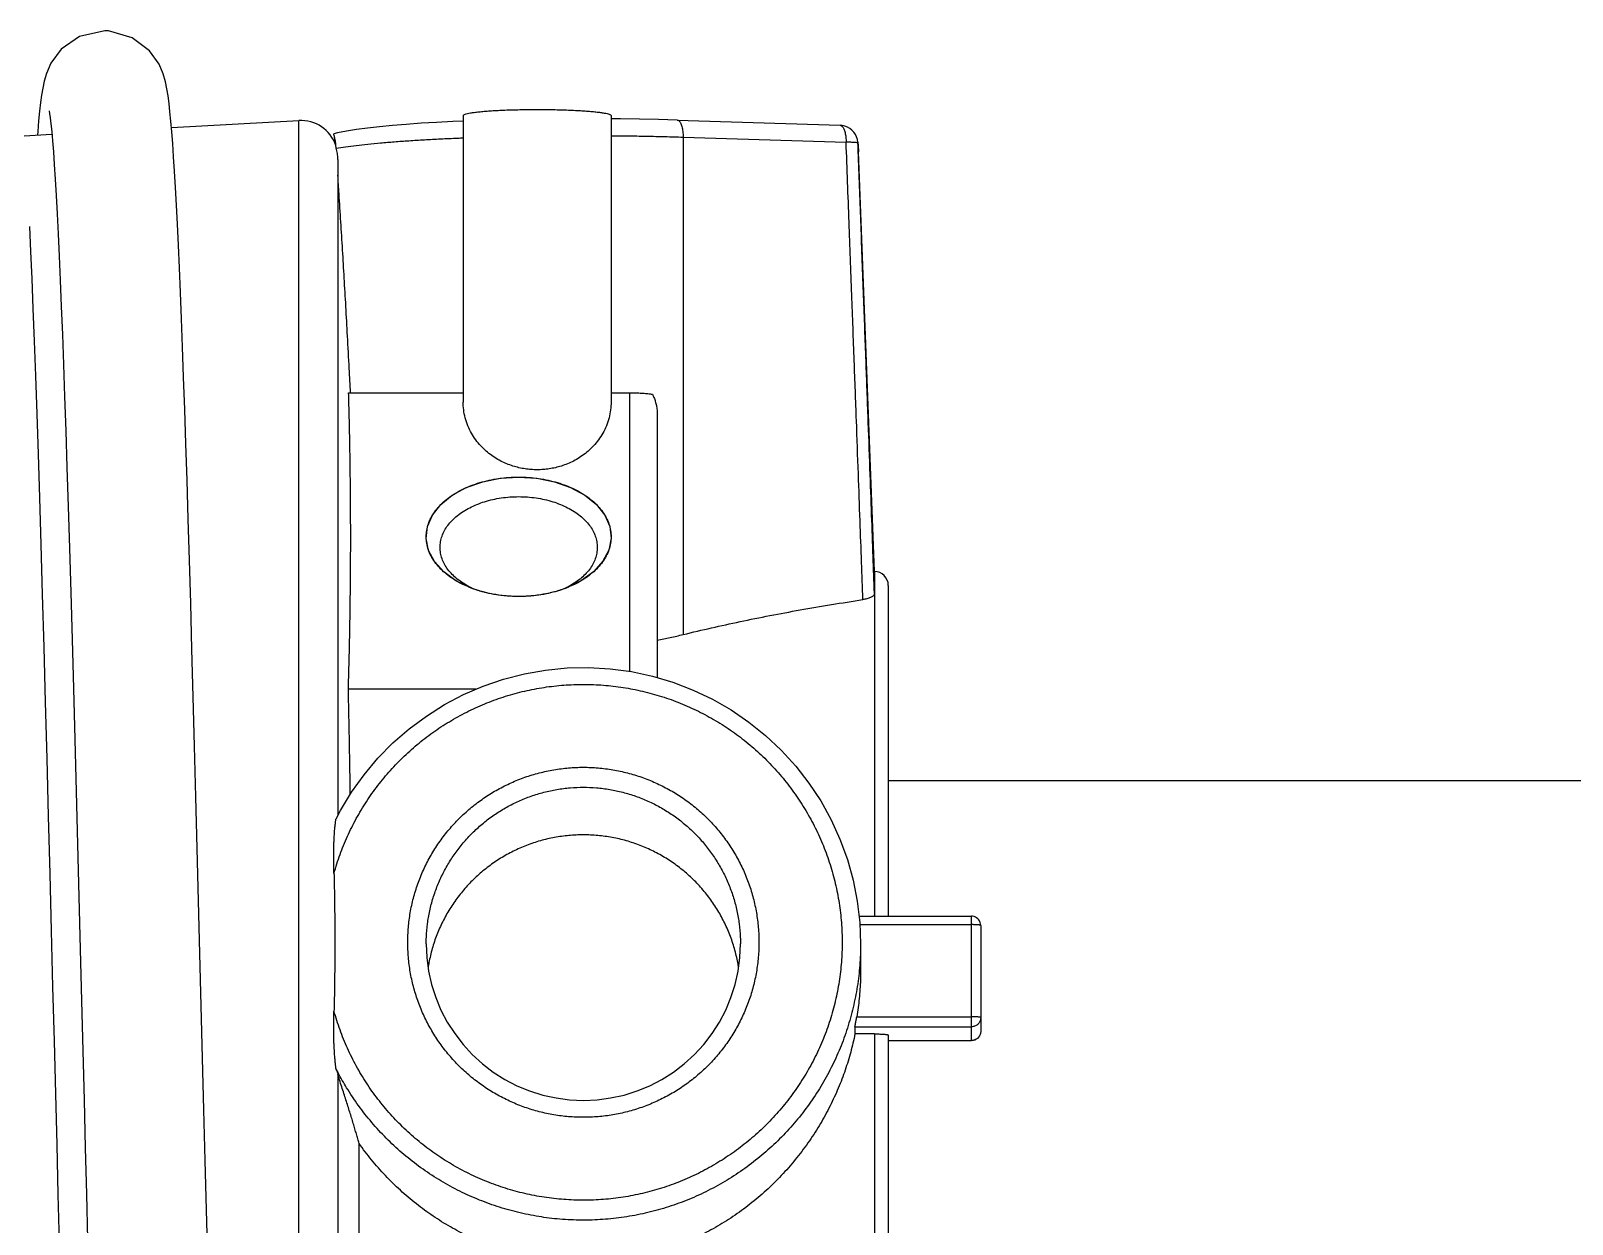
# Model space of a CAD drawing. Header units: millimetres. Extents: x 21899 to 38731, y -5425 to 3612.
# Drawn here: x 32112.3 to 32195.7, y 3170.7 to 3235.3 of the extents above; entities that cross this region are included whole.
import ezdxf

# ---------------------------------------------------------------- set-up
doc = ezdxf.new("R2010")
doc.units = ezdxf.units.MM

msp = doc.modelspace()

# ---------------------------------------------------------------- linework, layer by layer
at = {"color": 7, "linetype": 'Continuous'}
for p, q in [((32119.9498400412, 3230.012779471857), (32126.84225797099, 3230.395855155755)), ((32135.73548215479, 3230.664662425155), (32135.73548215479, 3215.160348197955)), ((32143.73548215479, 3230.664662425155), (32143.73548215479, 3215.160348193556)), ((32147.30807628269, 3230.423542422355), (32156.12407577089, 3230.140998345654)), ((32111.9866530678, 3229.570191206556), (32113.4837232764, 3229.653397303453)), ((32157.1073070468, 3228.992064647253), (32157.0877409533, 3229.234171428558)), ((32128.9532452569, 3228.292922759156), (32128.9532452569, 3192.804660030255)), ((32157.98548215479, 3206.000011230855), (32157.12291969539, 3228.699023322057)), ((32129.535858225, 3215.670123366956), (32135.73548215479, 3215.670123366956)), ((32143.73548215479, 3215.670123366956), (32144.73548215479, 3215.670123366956)), ((32146.23548215479, 3214.455935174454), (32146.23548215479, 3200.263387843956)), ((32157.98548215479, 3206.000011230855), (32157.98548215479, 3204.811213001056)), ((32158.73548215479, 3205.250005018956), (32158.73548215479, 3187.358171802356)), ((32136.41619683099, 3199.630739103755), (32129.5224986063, 3199.630739103755)), ((32158.73548215479, 3194.690419739756), (32505.01113921173, 3194.690419739756)), ((32157.1507543427, 3187.358171802356), (32163.23548215479, 3187.358171802356)), ((32163.73548215479, 3186.858171802356), (32163.73548215479, 3181.128033692454)), ((32157.23548215479, 3185.861626044054), (32157.23548215479, 3184.408330146656)), ((32156.9324206115, 3181.377170131957), (32156.9324206115, 3180.987833140956)), ((32157.98548215479, 3180.987833140956), (32156.9324206115, 3180.987833140956)), ((32158.73548215479, 3180.925040578855), (32158.73548215479, 3158.750017442857)), ((32158.73548215479, 3180.628033692454), (32163.23548215479, 3180.628033692454)), ((32128.9532452569, 3178.864000128255), (32128.9532452569, 3136.864477901858)), ((32130.1023852542, 3160.488888450356), (32130.1023852542, 3175.064358751253))]:
    msp.add_line(p, q, dxfattribs=at)
at = {"color": 9, "linetype": 'Continuous'}
for p, q in [((32126.84225797099, 3133.604167306054), (32126.84225797099, 3230.395855155755)), ((32156.12406960569, 3230.140998543058), (32156.12410461339, 3230.140997418057)), ((32147.6360838286, 3229.501531782953), (32147.6360838286, 3202.592662522358)), ((32147.6360838286, 3229.501531782953), (32156.45208341519, 3229.218987703054)), ((32157.0877410243, 3229.234171399054), (32157.0913219863, 3229.179203425854)), ((32144.73548215479, 3215.670123366956), (32144.73548215479, 3200.600612327959)), ((32157.98548215479, 3204.810997007458), (32157.98548215479, 3187.358171802356)), ((32163.23548215479, 3180.628033692454), (32163.23548215479, 3187.358171801756)), ((32157.19505993649, 3186.899694542255), (32163.23548215479, 3186.899694542255)), ((32157.0256816126, 3181.916965751057), (32163.23548215479, 3181.916965751057)), ((32156.9324206115, 3181.377170131957), (32163.23548215479, 3181.377170131957)), ((32157.98548215479, 3180.987833140956), (32157.98548215479, 3160.738496682658)), ((32158.73548215479, 3180.629760813354), (32163.23548215479, 3180.629760813354))]:
    msp.add_line(p, q, dxfattribs=at)
at = {"color": 2, "linetype": 'Continuous'}
for p, q in [((32136.1491945741, 3205.114723179155), (32136.1373308281, 3205.119369348555)), ((32136.1643950323, 3205.108812633858), (32136.14919457459, 3205.114723178958)), ((32136.6508578311, 3204.943189520258), (32136.6172012611, 3204.953259369453)), ((32140.85376304919, 3204.953259369657), (32140.82010647919, 3204.943189520454)), ((32141.3217697355, 3205.114723179155), (32141.3065692778, 3205.108812633956)), ((32141.3336334811, 3205.119369348358), (32141.321769735, 3205.114723178958)), ((32137.1565384121, 3204.814360956254), (32137.1272819704, 3204.820715424154)), ((32137.6696250094, 3204.723330618555), (32137.6455318315, 3204.726766459957)), ((32138.21579716609, 3204.666587591055), (32138.1766009405, 3204.669334403756)), ((32139.2943633679, 3204.669334403654), (32139.2551671423, 3204.666587590953)), ((32139.8254324779, 3204.726766459957), (32139.8013393, 3204.723330618555)), ((32140.3436823393, 3204.820715424154), (32140.3144258977, 3204.814360956254))]:
    msp.add_line(p, q, dxfattribs=at)
at = {"color": 7, "linetype": 'Continuous'}
for points in [[(32116.3413343088, 3235.250011230157), (32114.9715666962, 3234.936853757456), (32113.99087741769, 3234.251196336856), (32113.43198827669, 3233.505911624656), (32113.18760349789, 3232.943696921855), (32113.0663724473, 3232.523027570256), (32112.9877408168, 3232.151895678056), (32112.92515505639, 3231.775257836056), (32112.8693103965, 3231.364489927255), (32112.8165816075, 3230.904556636757), (32112.76545222, 3230.387795047354), (32112.714834372, 3229.805562894158), (32112.6996726913, 3229.609820329853)], [(32120.0184913878, 3229.151822143758), (32119.9690194258, 3229.791239896258), (32119.9195598011, 3230.362544163654), (32119.86960551419, 3230.871384243455), (32119.81824169689, 3231.325024728358), (32119.7636746409, 3231.733677035554), (32119.7016293073, 3232.115454833656), (32119.6218772245, 3232.499832758855), (32119.5023502624, 3232.922173244056), (32119.27827095029, 3233.454129066857), (32118.7653329184, 3234.175397289655), (32117.8265800597, 3234.880238502355), (32116.551998102, 3235.242570802755), (32116.34133999349, 3235.250011230855)], [(32113.33662075239, 3230.914725215556), (32113.3371330423, 3230.908445539259), (32113.3590174627, 3230.776917798757), (32113.3909246804, 3230.544944708054), (32113.4286433178, 3230.220741818353), (32113.4701732898, 3229.807188952356), (32113.5145331768, 3229.303706524253), (32113.5611640296, 3228.708384663158), (32113.6097335591, 3228.018517695658), (32113.6600264483, 3227.231112613554), (32113.71186835499, 3226.343604975456), (32113.7651185492, 3225.353842232755), (32113.81966277309, 3224.260085885555), (32113.8754040339, 3223.061096140955), (32113.93225694109, 3221.756195871356), (32113.99014411459, 3220.345319223256), (32114.0489950519, 3218.829016011558), (32114.10883560919, 3217.205939582855), (32114.1698503017, 3215.470422546256), (32114.2322409816, 3213.615818897255), (32114.29621121169, 3211.635021935253), (32114.36196580309, 3209.520628769056), (32114.4297105127, 3207.265131873057), (32114.49961182859, 3204.862540297254), (32114.57141469349, 3202.322538755456), (32114.64461116899, 3199.666408287456), (32114.7186901387, 3196.918499071158), (32114.7931407908, 3194.105606464756), (32114.8674526297, 3191.256360740954), (32114.94111546269, 3188.400549193058), (32115.0136193674, 3185.568409083855), (32115.0845210327, 3182.787324739555), (32115.15378023779, 3180.067981015756), (32115.2215081271, 3177.413979821758), (32115.2878162702, 3174.827886955256), (32115.35281636989, 3172.311402212858), (32115.41662025, 3169.865507231956)], [(32135.73548215479, 3230.369208770557), (32135.17536150839, 3230.344527446356), (32134.294189386, 3230.298502686455), (32133.4532854952, 3230.247032075655), (32132.6565614136, 3230.190269500854), (32131.90748816229, 3230.128333238055), (32131.2089540477, 3230.061259235554), (32130.5630158647, 3229.988907937855), (32129.97039730819, 3229.910756808156), (32129.4292806135, 3229.825360884355), (32128.9315482255, 3229.728563575856), (32128.73012518929, 3229.681833024653)], [(32147.30807628269, 3230.423542422355), (32146.3051715981, 3230.452135250955), (32145.28025232119, 3230.474366909053), (32144.2388363113, 3230.490132317958), (32143.73548215479, 3230.494605169857)], [(32157.0877409789, 3229.234171887456), (32157.06373714069, 3229.377754817855), (32157.0191019711, 3229.516427570055), (32156.95454619129, 3229.647563492654), (32156.8711010422, 3229.768463580956), (32156.7702810067, 3229.876354009655), (32156.6540028442, 3229.968676173557), (32156.52469009769, 3230.043074976653), (32156.38499695429, 3230.097638133353), (32156.238325718, 3230.130754375055), (32156.12410461339, 3230.140997418057)], [(32121.9168627383, 3168.856786423654), (32121.84841280759, 3171.466824070856), (32121.77889501469, 3174.148969368958), (32121.70844528449, 3176.891182962656), (32121.6371993728, 3179.680536036554), (32121.5652928614, 3182.503366673656), (32121.4928611526, 3185.345453459857), (32121.4200667953, 3188.191137680857), (32121.3471663458, 3191.020983417853), (32121.2744364266, 3193.815056814856), (32121.20215342969, 3196.554101701353), (32121.1305934993, 3199.219900676857), (32121.06003252079, 3201.795605222054), (32120.9907461166, 3204.266023380958), (32120.9230096539, 3206.617855179356), (32120.8570313871, 3208.842087246256), (32120.79276060419, 3210.939893415758), (32120.73008353129, 3212.915112100556), (32120.6688857058, 3214.771899469553), (32120.6090517988, 3216.514601829957), (32120.55046535929, 3218.147645781253), (32120.49301680479, 3219.675227726053), (32120.43664830169, 3221.100172622755), (32120.3813205577, 3222.424987215454), (32120.32699072819, 3223.652423665553), (32120.27361100529, 3224.785447532755), (32120.2211265595, 3225.827212572756), (32120.16947235449, 3226.781045770756), (32120.11856141849, 3227.650555190754), (32120.0682760874, 3228.439608686858), (32120.0184913878, 3229.151822143758)], [(32157.12291969139, 3228.699023321853), (32157.120927505, 3228.748137291255), (32157.1073070468, 3228.992064647253)], [(32113.89431962139, 3169.712511476555), (32113.82666449399, 3172.302890961255), (32113.75747471939, 3174.980554673653), (32113.68657171859, 3177.746229458753), (32113.613776761, 3180.599630057055), (32113.53891094249, 3183.539184698857), (32113.4617967352, 3186.561670464354), (32113.38251326249, 3189.651972334454), (32113.3016774305, 3192.772527886256), (32113.2199734489, 3195.882829266655), (32113.1380851002, 3198.943207681157), (32113.05669568189, 3201.915975425858), (32112.9764879844, 3204.766501779457), (32112.8981441396, 3207.464153664656), (32112.8221463911, 3209.989519573057), (32112.74839516039, 3212.345527579557), (32112.67668444909, 3214.539375589855), (32112.60680671359, 3216.578541010254), (32112.5385523182, 3218.470524153156), (32112.4717288724, 3220.222122662355), (32112.4062948553, 3221.836194556356), (32112.342275009, 3223.314602592356), (32112.2796868451, 3224.660189306156)], [(32128.85407720049, 3192.617534686557), (32129.0943825819, 3193.070979361055), (32129.69459422369, 3194.064685011654), (32130.3702933543, 3195.009040047356), (32131.11742443629, 3195.898365608155), (32131.93147665269, 3196.727285595058), (32132.8075855832, 3197.490837711455), (32133.7404454222, 3198.184390036957), (32134.72447040179, 3198.803784507156), (32135.7537197859, 3199.345275411255), (32136.8220021947, 3199.805602064458), (32137.92289174799, 3200.181991318255), (32139.0497443101, 3200.472169244254), (32140.1957916962, 3200.674390985856), (32141.3541154914, 3200.787434269656), (32142.5177453776, 3200.810619238255), (32143.67967292589, 3200.743806606755), (32144.83289536589, 3200.587400647157), (32145.9704704103, 3200.342345427358), (32147.08555132079, 3200.010118287155), (32148.1714091562, 3199.592728598858), (32149.22153116419, 3199.092683720355), (32150.2295652599, 3198.513014055658), (32151.1894743568, 3197.857197763653), (32152.0954648738, 3197.129198547256), (32152.9420931207, 3196.333398747756), (32153.72427334599, 3195.474584915653), (32154.43728644169, 3194.557947743553), (32155.0768683307, 3193.588976578456), (32155.63915160239, 3192.573539651457), (32156.1207763487, 3191.517715358154), (32156.51883947849, 3190.427874144756), (32156.83095218459, 3189.310566656455), (32157.05524001749, 3188.172509107255), (32157.1903536207, 3187.020555751558), (32157.23548215479, 3185.861626044054)], [(32163.73548215479, 3186.858171802356), (32163.7279907702, 3186.944399778055), (32163.70712048899, 3187.024175662955), (32163.67459646829, 3187.097292315255), (32163.63171610329, 3187.163128615757), (32163.5809295393, 3187.219649470455), (32163.5157226873, 3187.272255421856), (32163.4489357508, 3187.310319524157), (32163.3731096, 3187.338857444258), (32163.2887518702, 3187.355326041456), (32163.23548215479, 3187.358171801756)], [(32133.73548215479, 3185.861626044054), (32133.7678464421, 3185.123444034856), (32133.86469143649, 3184.390891307157), (32134.0252735509, 3183.669560847055), (32134.24836687109, 3182.964936037955), (32134.5322624005, 3182.282394730555), (32134.8747907835, 3181.627131270558), (32135.2733402389, 3181.004125752355), (32135.72485600969, 3180.418134983356), (32136.2259163254, 3179.873586240654), (32136.7726665088, 3179.374653715357), (32137.360977387, 3178.925092043253), (32137.98634078399, 3178.528336687155), (32138.6440154553, 3178.187385465557), (32139.3289910048, 3177.904829255956), (32140.0360562394, 3177.682811055354), (32140.75984601719, 3177.523011526955), (32141.4948464843, 3177.426645190557), (32142.23548215479, 3177.394441340755)], [(32142.23548215479, 3177.394441340755), (32142.97609023959, 3177.426642787155), (32143.71107246399, 3177.523003479655), (32144.43485276269, 3177.682796296955), (32145.1419163754, 3177.904808620955), (32145.8268969687, 3178.187361370954), (32146.48458173149, 3178.528312657058), (32147.1099583332, 3178.925072107457), (32147.6982836096, 3179.374641856753), (32148.24504754959, 3179.873585807756), (32148.7461194436, 3180.418148208853), (32149.1976434713, 3181.004153344555), (32149.5961972057, 3181.627172115055), (32149.9387258114, 3182.282445776858), (32150.222617999, 3182.964992293557), (32150.445705509, 3183.669615667655), (32150.60628093549, 3184.390936841657), (32150.70312028009, 3185.123471496358), (32150.73548215479, 3185.861626044054)], [(32163.73548215479, 3181.128033692454), (32163.72813959289, 3181.042660109058), (32163.7062729513, 3180.959641216556), (32163.6703650274, 3180.881301272355), (32163.6211856202, 3180.809862611357), (32163.5599579345, 3180.747618828958), (32163.4883155608, 3180.696669265453), (32163.40831486139, 3180.658854776055), (32163.3224875559, 3180.635661820554), (32163.23548215479, 3180.628033692454)]]:
    msp.add_lwpolyline(points, dxfattribs=at)
at = {"color": 2, "linetype": 'Continuous'}
for points in [[(32136.1373308286, 3205.119369348358), (32135.3442058037, 3205.505529354654), (32134.6848925768, 3205.985333293957), (32134.1854060988, 3206.539849230154), (32133.8654549327, 3207.147197266855), (32133.7376635999, 3207.783412877558), (32133.8100473982, 3208.434501543554), (32134.0772623357, 3209.052394322454), (32134.52827968389, 3209.623980075157), (32135.1453033578, 3210.126705370654), (32135.90398705289, 3210.540733850055), (32136.7904616122, 3210.854132601555), (32137.7392798902, 3211.043763844958), (32138.7354823784, 3211.108517512257)], [(32138.73548215479, 3211.108517512257), (32139.7237688567, 3211.044799103856), (32140.67306008709, 3210.856158057257), (32141.5458990441, 3210.550037705056), (32142.307845553, 3210.138516837156), (32142.9288349946, 3209.637833100256), (32143.3907612341, 3209.057252944556), (32143.6595209199, 3208.439639770455), (32143.73398960369, 3207.799897425357), (32143.6112289264, 3207.163268639153), (32143.29608273569, 3206.554873288354), (32142.79080124979, 3205.989561946153), (32142.13268867609, 3205.509070738357), (32141.33363328999, 3205.119369273256)], [(32136.3327704119, 3205.046441550257), (32136.3174790406, 3205.051876342455), (32136.2869848718, 3205.062849195856), (32136.25661003929, 3205.073959294954), (32136.2263560235, 3205.085206098454), (32136.196224299, 3205.096589058056), (32136.16439503949, 3205.108812631057)], [(32136.61720126039, 3204.953259369657), (32136.5698894887, 3204.967748186558), (32136.52281519859, 3204.982556233655), (32136.47598355239, 3204.997681887253), (32136.4293996856, 3205.013123488556), (32136.3830687068, 3205.028879344354), (32136.3327704041, 3205.046441553055)], [(32137.12728197029, 3204.820715424154), (32137.06133743979, 3204.835517489355), (32136.97936724599, 3204.854854043158), (32136.89793198169, 3204.875111722056), (32136.8170564531, 3204.896284355356), (32136.7367652955, 3204.918365493755), (32136.6508578377, 3204.943189518257)], [(32140.8201064785, 3204.943189520258), (32140.7564492901, 3204.924674941554), (32140.6763252157, 3204.902342009358), (32140.59560994169, 3204.880915736954), (32140.5143280547, 3204.860402651153), (32140.432504314, 3204.840809000256), (32140.34368234609, 3204.820715425656)], [(32141.13819389779, 3205.046441550257), (32141.0921448733, 3205.030344505456), (32141.04583741409, 3205.014559826555), (32140.99927659849, 3204.999089244655), (32140.9524675323, 3204.983934456053), (32140.90541534869, 3204.969097122856), (32140.8537630412, 3204.953259367256)], [(32141.3065692774, 3205.108812633858), (32141.2915846554, 3205.103032327257), (32141.2615221584, 3205.091573249854), (32141.2313365458, 3205.080250018254), (32141.20102928879, 3205.069063184354), (32141.1706018645, 3205.058013293456), (32141.13819390519, 3205.046441552957)], [(32137.64553183169, 3204.726766459957), (32137.5775060572, 3204.736903710756), (32137.4927928496, 3204.750436387756), (32137.40845817709, 3204.764921996553), (32137.3245277291, 3204.780356124655), (32137.2410270714, 3204.796734070755), (32137.1565384102, 3204.814360956654)], [(32138.17660094179, 3204.669334403654), (32138.1072819945, 3204.674687666855), (32138.02080711369, 3204.682257524953), (32137.93454992989, 3204.690801082656), (32137.8485367177, 3204.700315737755), (32137.76279367779, 3204.710798591856), (32137.6696250127, 3204.723330618155)], [(32138.73548215479, 3204.649095097557), (32138.6656712531, 3204.649409916856), (32138.5784283594, 3204.650688765054), (32138.49123330579, 3204.652950929158), (32138.4041126528, 3204.656195720054), (32138.3170929382, 3204.660422149354), (32138.21579715369, 3204.666587591957)], [(32139.25516714349, 3204.666587591055), (32139.18568368899, 3204.662213790056), (32139.09870753669, 3204.657628459754), (32139.0116207424, 3204.654024331456), (32138.9244498336, 3204.651402502954), (32138.8372213634, 3204.649763772955), (32138.73548214229, 3204.649095097557)], [(32139.8013393002, 3204.723330618555), (32139.73302911979, 3204.714025489753), (32139.6473694798, 3204.703261908253), (32139.56143207, 3204.693465628457), (32139.47524306799, 3204.684639634255), (32139.3888287275, 3204.676786614156), (32139.2943633712, 3204.669334403956)], [(32140.3144258976, 3204.814360956254), (32140.2480333438, 3204.800419548155), (32140.16462950619, 3204.783837038958), (32140.0807903364, 3204.768197287354), (32139.9965413727, 3204.753505057357), (32139.9119082782, 3204.739764824455), (32139.825432476, 3204.726766459658)]]:
    msp.add_lwpolyline(points, dxfattribs=at)
at = {"color": 7, "linetype": 'Continuous'}
for centre, radius, start, end in [((32126.9532452569, 3228.398937074657), 2, 18.72167423190734, 93.18118572553867), ((32157.98548215479, 3205.250011230855), 0.75, 0, 90)]:
    msp.add_arc(centre, radius, start, end, dxfattribs=at)
for points, start_tangent, end_tangent in [([(32135.736115252, 3230.664737521758), (32135.7360990569, 3230.670496236056), (32135.7667506603, 3230.706116207053), (32135.8432691226, 3230.741257091053), (32135.9647701019, 3230.775512762753), (32136.1298493901, 3230.808487327457), (32136.3365991415, 3230.839799696754), (32136.5826299226, 3230.869087992156), (32136.8650983274, 3230.896013728154), (32137.1807398395, 3230.920265723755), (32137.5259065608, 3230.941563698456), (32137.896609371, 3230.959661512054), (32138.28856403069, 3230.974350009055), (32138.6972406953, 3230.985459435557), (32139.1179162667, 3230.992861401555), (32139.54572897949, 3230.996470364356), (32139.9757345882, 3230.996244617258), (32140.4029635091, 3230.992186771655), (32140.82247825379, 3230.984343726457), (32141.2294304923, 3230.972806126156), (32141.6191170848, 3230.957707313457), (32141.98703443439, 3230.939221787958), (32142.32893053829, 3230.917563189156), (32142.64085412869, 3230.892981827856), (32142.919200335, 3230.865761792455), (32143.16075234579, 3230.836217666456), (32143.36271858399, 3230.804690892455), (32143.52276496909, 3230.771545825555), (32143.6390418904, 3230.737165523358), (32143.7102055828, 3230.701947318255), (32143.7354336549, 3230.666298225558), (32143.73542408, 3230.664667564757)], (-0.1086025141478505, 0.9940852548553198), (-0.04167943323845411, -0.9991310348722642)), ([(32128.7779835305, 3229.488828089656), (32128.775071959, 3229.500989935055), (32128.76429503399, 3229.544528211456), (32128.7540803021, 3229.584173294756), (32128.7449786819, 3229.618725511456), (32128.7375947801, 3229.646847990458), (32128.7324526736, 3229.667440237055), (32128.7300302525, 3229.679401402856), (32128.7308848173, 3229.681263106755)], (-0.2312400198998837, 0.9728967330589108), (0.6139121319676112, 0.7893743688662448)), ([(32128.8465929818, 3229.051699646858), (32128.84142584159, 3229.115789547657), (32128.8346344124, 3229.178483356955), (32128.8264335964, 3229.239507797858), (32128.8171147314, 3229.298238199255), (32128.80712969469, 3229.353446368255), (32128.7967461837, 3229.405166906156), (32128.7859959161, 3229.454357161754), (32128.7779835305, 3229.488828089656)], (-0.06613106513128879, 0.9978109451316924), (-0.2312400197712508, 0.9728967330894844)), ([(32128.7808457752, 3229.204765446655), (32128.78780051239, 3229.335933859555), (32128.7782381565, 3229.488854859355)], (0.1090640428641141, 0.9940347250242995), (-0.1290818726556333, 0.9916339395924865)), ([(32128.8473130465, 3229.040843072056), (32128.8465929818, 3229.051699646858)], (-0.06622845269216004, 0.9978044858858885), (-0.06613106728968325, 0.9978109449886424)), ([(32128.854726843, 3228.929958107554), (32128.85065403269, 3228.990675933856), (32128.8473130465, 3229.040843072056)], (-0.06718287664237316, 0.9977406782757009), (-0.06622844916985154, 0.997804486119679)), ([(32128.8627213718, 3228.903666183556), (32128.8587575813, 3228.916833300958), (32128.854726843, 3228.929958107554)], (-0.2855815081738383, 0.9583544240984939), (-0.2962158093170368, 0.9551210364716365)), ([(32128.9532451665, 3228.292708438457), (32128.9528511408, 3228.332873563159), (32128.94569113279, 3228.468821607355), (32128.9288896345, 3228.609552221853), (32128.901511882, 3228.754853593753), (32128.8627213718, 3228.903666183556)], (4.84332846688644e-05, 0.9999999988271085), (-0.2855815092385542, 0.9583544237812177)), ([(32129.63702644299, 3215.670148889054), (32129.57004798039, 3216.976321572954), (32129.4764089485, 3218.734676492855), (32129.3871657057, 3220.344823773157), (32129.29913143809, 3221.877108726658), (32129.20898883209, 3223.394086347558), (32129.11586192199, 3224.911172865355), (32129.0198859183, 3226.426160904055), (32128.9535700078, 3227.446432474258)], (-0.05037232895180387, 0.998730508433567), (-0.06552122354359857, 0.9978511759101905)), ([(32129.5224986063, 3199.630739103755), (32129.5593320831, 3200.961176279056), (32129.58981965939, 3202.292700575556), (32129.61391321519, 3203.626538094755), (32129.6315462592, 3204.963722361055), (32129.64263957219, 3206.304950119556), (32129.647109517, 3207.648580318855), (32129.64491967049, 3208.992539034556), (32129.63608781529, 3210.334826288155), (32129.6206836122, 3211.673520631753), (32129.59879442419, 3213.008402771455), (32129.5704968404, 3214.340312660956), (32129.535858225, 3215.670123366956)], (0.03005087468704972, 0.9995483704806604), (-0.02842177760210601, 0.9995960196789183)), ([(32143.73548264919, 3215.160378433655), (32143.71091618649, 3214.755898171054), (32143.6251317514, 3214.307881003158), (32143.48218803549, 3213.880627513754), (32143.2890734111, 3213.482785391054), (32143.0542801112, 3213.120542717155), (32142.7867125769, 3212.797473483653), (32142.4948802768, 3212.514919578156), (32142.1862521838, 3212.272408615558), (32141.8668571811, 3212.068178239257), (32141.54133879839, 3211.899817911457), (32141.2129260316, 3211.764631748454), (32140.88371749989, 3211.660028841354), (32140.5548520717, 3211.583725990553), (32140.22671109739, 3211.533901526756), (32139.89918116, 3211.509303930055), (32139.5719111546, 3211.509299142454), (32139.2444122028, 3211.533883557357), (32138.9163249101, 3211.583685337955), (32138.587521355, 3211.659953694456), (32138.25837348949, 3211.764510053556), (32137.9299990956, 3211.899645264653), (32137.6044814483, 3212.067962952155), (32137.28506037859, 3212.272162015754), (32136.9763684437, 3212.514672031954), (32136.6844678742, 3212.797240582258), (32136.4168285733, 3213.120346700554), (32136.1819716016, 3213.482642731855), (32135.9888149886, 3213.880532924555), (32135.84584689519, 3214.307826409255), (32135.7600510302, 3214.755874321356), (32135.73548166049, 3215.160379111454)], (3.556456771819555e-05, -0.9999999993675808), (3.576747353107366e-05, 0.9999999993603439)), ([(32144.73548215479, 3215.670123366956), (32144.8781996256, 3215.669324176553), (32145.02269356009, 3215.666863877756), (32145.1669236736, 3215.662678994653), (32145.31056252649, 3215.656662134956), (32145.4522425847, 3215.648709805857), (32145.59017112089, 3215.638728548554), (32145.7241087187, 3215.626446338556), (32145.85162255129, 3215.611649513055), (32145.9687726192, 3215.594232414354)], (1, 0), (0.9859140521763043, -0.1672527480231625)), ([(32145.9687726192, 3215.594232414354), (32146.0565642869, 3215.413058586957), (32146.12965004399, 3215.209544892856), (32146.18584473489, 3214.982802864255), (32146.2223728775, 3214.731503707655), (32146.23548215479, 3214.455935174454)], (0.4854443260215111, -0.8742675827991799), (0, -1)), ([(32133.73549524169, 3207.878806304958), (32133.7428150856, 3208.053659344754), (32133.8013495421, 3208.401315432355), (32133.9177321922, 3208.742845578156), (32134.0905985557, 3209.074245653457), (32134.3179219326, 3209.391630295453), (32134.597037164, 3209.691278459355), (32134.9246718792, 3209.969677044355), (32135.29698486059, 3210.223562081657), (32135.7096110789, 3210.449957001256), (32136.1577128689, 3210.646207529855), (32136.636036647, 3210.810012809357), (32137.13897450409, 3210.939452372557), (32137.6606299538, 3211.033008658957), (32138.19488706269, 3211.089584806756), (32138.73548215479, 3211.108517512257)], (0, 1), (1, 0)), ([(32138.73548215479, 3211.108517512257), (32139.2760772469, 3211.089584806756), (32139.8103343559, 3211.033008658957), (32140.3319898055, 3210.939452372557), (32140.8349276626, 3210.810012809357), (32141.3132514407, 3210.646207529855), (32141.7613532308, 3210.449957001256), (32142.1739794491, 3210.223562081657), (32142.5462924305, 3209.969677044355), (32142.8739271456, 3209.691278459355), (32143.1530423771, 3209.391630295453), (32143.3803657539, 3209.074245653457), (32143.5532321174, 3208.742845578156), (32143.6696147675, 3208.401315432355), (32143.72814922409, 3208.053659344754), (32143.73546906799, 3207.878806304958)], (1, 0), (0, -1)), ([(32134.48548215479, 3207.306266590858), (32134.5122052628, 3207.613637575654), (32134.5920385281, 3207.917143192055), (32134.723978001, 3208.212966680658), (32134.90636446619, 3208.497387889554), (32135.13690430809, 3208.766830057059), (32135.4126983543, 3209.017904791457), (32135.7302783348, 3209.247454682456), (32136.0856504969, 3209.452593006856), (32136.4743458296, 3209.630740031258), (32136.8914762636, 3209.779655453458), (32137.33179614149, 3209.897466575654), (32137.7897681855, 3209.982691854555), (32138.2596331314, 3210.034259532855), (32138.73548215479, 3210.051521117155)], (0, 1), (1, 0)), ([(32138.73548215479, 3210.051521117155), (32139.2113311783, 3210.034259532855), (32139.6811961241, 3209.982691854555), (32140.1391681681, 3209.897466575654), (32140.5794880461, 3209.779655453458), (32140.99661848, 3209.630740031258), (32141.38531381269, 3209.452593006856), (32141.7406859749, 3209.247454682456), (32142.0582659553, 3209.017904791457), (32142.33406000149, 3208.766830057059), (32142.5645998434, 3208.497387889554), (32142.74698630859, 3208.212966680658), (32142.8789257816, 3207.917143192055), (32142.95875904689, 3207.613637575654), (32142.98548215479, 3207.306266590858)], (1, 0), (0, -1)), ([(32136.07087527199, 3205.145937312154), (32135.7096110789, 3205.307655608558), (32135.29698486059, 3205.534050528157), (32134.9246718792, 3205.787935565455), (32134.597037164, 3206.066334150455), (32134.3179219326, 3206.365982314353), (32134.0905985557, 3206.683366956357), (32133.9177321922, 3207.014767031658), (32133.8013495421, 3207.356297177455), (32133.7428150856, 3207.703953265056), (32133.73549524169, 3207.878806304958)], (-0.9262889960538636, 0.3768138741998836), (0, 1)), ([(32143.73546906799, 3207.878806304958), (32143.72814922409, 3207.703953265056), (32143.6696147675, 3207.356297177455), (32143.5532321174, 3207.014767031658), (32143.3803657539, 3206.683366956357), (32143.1530423771, 3206.365982314353), (32142.8739271456, 3206.066334150455), (32142.5462924305, 3205.787935565455), (32142.1739794491, 3205.534050528157), (32141.7613532308, 3205.307655608558), (32141.4000890376, 3205.145937312154)], (0, -1), (-0.9262889960538636, -0.3768138741998836)), ([(32136.08050478969, 3205.162595042955), (32135.7302783348, 3205.365078499257), (32135.4126983543, 3205.594628390256), (32135.13690430809, 3205.845703124756), (32134.90636446619, 3206.115145292257), (32134.723978001, 3206.399566501153), (32134.5920385281, 3206.695389989756), (32134.5122052628, 3206.998895606055), (32134.48548215479, 3207.306266590858)], (-0.8883932362978417, 0.4590832797001513), (0, 1)), ([(32142.98548215479, 3207.306266590858), (32142.95875904689, 3206.998895606055), (32142.8789257816, 3206.695389989756), (32142.74698630859, 3206.399566501153), (32142.5645998434, 3206.115145292257), (32142.33406000149, 3205.845703124756), (32142.0582659553, 3205.594628390256), (32141.7406859749, 3205.365078499257), (32141.3904595199, 3205.162595042955)], (0, -1), (-0.8883932362978417, -0.4590832797001513)), ([(32136.28923783969, 3205.062030679554), (32136.1577128689, 3205.111405079955), (32136.07087527199, 3205.145937312154)], (-0.9401747938731234, 0.3406924668460253), (-0.9262889960392361, 0.3768138742358411)), ([(32136.0856504969, 3205.159940174854), (32136.08050478969, 3205.162595042955)], (-0.8889855774328977, 0.4579351953238552), (-0.8883932371146738, 0.4590832781194617)), ([(32136.28868885079, 3205.061607016054), (32136.0856504969, 3205.159940174854)], (-0.9102754836203001, 0.4140030723555429), (-0.8889855753614981, 0.457935199345045)), ([(32138.73548215479, 3204.649095097557), (32138.19488706269, 3204.668027803054), (32137.6606299538, 3204.724603950854), (32137.13897450409, 3204.818160237257), (32136.636036647, 3204.947599800456), (32136.28923783969, 3205.062030679554)], (-1, 0), (-0.9401747938317073, 0.340692466960317)), ([(32141.1817264699, 3205.062030679554), (32140.8349276626, 3204.947599800456), (32140.3319898055, 3204.818160237257), (32139.8103343559, 3204.724603950854), (32139.2760772469, 3204.668027803054), (32138.73548215479, 3204.649095097557)], (-0.9401747938317073, -0.340692466960317), (-1, 0)), ([(32141.4000890376, 3205.145937312154), (32141.3132514407, 3205.111405079955), (32141.1817264699, 3205.062030679554)], (-0.9262889960392361, -0.3768138742358411), (-0.9401747938731234, -0.3406924668460253)), ([(32141.38531381269, 3205.159940174854), (32141.18227545879, 3205.061607016054)], (-0.8889855753614981, -0.457935199345045), (-0.9102754836203001, -0.4140030723555429)), ([(32141.3904595199, 3205.162595042955), (32141.38531381269, 3205.159940174854)], (-0.8883932371146738, -0.4590832781194617), (-0.8889855774328977, -0.4579351953238552)), ([(32147.6360838286, 3202.592662522358), (32150.7117209913, 3203.290717953358), (32153.95725837169, 3203.922392836357), (32157.3593557998, 3204.480601561456)], (0.9715033116074279, 0.2370259807189942), (0.989020219902775, 0.1477802578948446)), ([(32157.98548215479, 3204.810997007458), (32157.9761328434, 3204.764955674953), (32157.9484064313, 3204.718919179955), (32157.90340969979, 3204.674308772454), (32157.8422034644, 3204.631818392758), (32157.7662419546, 3204.592341968353), (32157.67820827199, 3204.557049689458), (32157.5796027718, 3204.526322878453), (32157.4722843815, 3204.500649537753), (32157.3593560623, 3204.480601605355)], (3.018995245514562e-06, -0.9999999999954429), (-0.9890202199046008, -0.1477802578826256)), ([(32146.23548215479, 3202.291656114357), (32146.9332787022, 3202.431308288957), (32147.6360839187, 3202.592662544455)], (0.9832970768871531, 0.1820078530865636), (0.9715033116057996, 0.237025980725668)), ([(32129.62778370349, 3193.953810820058), (32129.6250151664, 3194.146104722655), (32129.60377023149, 3195.509567154353), (32129.5790601198, 3196.907635559855), (32129.5516039597, 3198.296216870956), (32129.5224986063, 3199.630739103755)], (-0.01424928923182333, 0.9998984737244017), (-0.02279724830384416, 0.999740108963211)), ([(32128.74380781619, 3189.670036759453), (32128.73533920509, 3190.038443302954), (32128.73083699559, 3190.369330855458), (32128.7300300215, 3190.666439954555), (32128.7324450561, 3190.933594807953), (32128.7375648057, 3191.174811011653), (32128.7449081403, 3191.393520793354), (32128.75395708269, 3191.590709597556), (32128.76412261149, 3191.766151228956), (32128.7748700641, 3191.920675590856), (32128.785789521, 3192.056074512257), (32128.796556475, 3192.174082693855), (32128.8069699757, 3192.276767525058), (32128.81698672019, 3192.366703239553), (32128.8263440283, 3192.443798954358), (32128.8345824367, 3192.506417499455), (32128.84140500089, 3192.554340212053), (32128.8465929818, 3192.587766883757)], (-0.02690095165760466, 0.9996381039155697), (0.1618827850750352, 0.9868099938166163)), ([(32128.8465929818, 3192.587766883757), (32128.85065394609, 3192.607737068858), (32128.8540736409, 3192.617560281258)], (0.161882786667934, 0.9868099935553066), (0.470050627012394, 0.8826394552960202)), ([(32142.23548215479, 3191.757855113756), (32141.45120109939, 3191.721720861358), (32140.6736112534, 3191.613626388753), (32139.90934673919, 3191.434493920053), (32139.1649279922, 3191.185851750255), (32138.44670613069, 3190.869821206557), (32137.7608087704, 3190.489098550355), (32137.11308774559, 3190.046931972858), (32136.5090691838, 3189.547093883557), (32135.95390635839, 3188.993848724858), (32135.4523357229, 3188.391916589157), (32135.00863650109, 3187.746432949454), (32134.6265941783, 3187.062904844355), (32134.3094682049, 3186.347163894854), (32134.05996418789, 3185.605316550158), (32133.8802108075, 3184.843691990354), (32133.8332106475, 3184.568004164255)], (-1, 0), (-0.1517109234812803, -0.9884249064529168)), ([(32150.63775437199, 3184.567999539358), (32150.5907535021, 3184.843691990354), (32150.41100012179, 3185.605316550158), (32150.1614961048, 3186.347163894854), (32149.84437013129, 3187.062904844355), (32149.4623278085, 3187.746432949454), (32149.01862858669, 3188.391916589157), (32148.5170579512, 3188.993848724858), (32147.96189512579, 3189.547093883557), (32147.357876564, 3190.046931972858), (32146.71015553929, 3190.489098550355), (32146.02425817889, 3190.869821206557), (32145.30603631739, 3191.185851750255), (32144.5616175704, 3191.434493920053), (32143.7973530563, 3191.613626388753), (32143.01976321029, 3191.721720861358), (32142.23548215479, 3191.757855113756)], (-0.1517103758707272, 0.9884249905041671), (-1, 0)), ([(32128.74380809149, 3189.670024712053), (32128.76225730729, 3188.862405491054), (32128.7760458387, 3187.970866255753), (32128.7846656246, 3187.008218765055), (32128.7877912554, 3186.002829649955), (32128.78524121099, 3184.982612387357), (32128.776849958, 3183.986152765356), (32128.7628264321, 3183.056994121558), (32128.7438080664, 3182.219317306153)], (0.02690095165656929, -0.9996381039155975), (-0.02690095165656929, -0.9996381039155975)), ([(32157.23548063129, 3184.408330146656), (32157.2270676652, 3183.907707089857), (32157.1598082139, 3182.908705360758), (32157.0256816126, 3181.916965751057)], (0, -1), (-0.1672282406670926, -0.985918209347707)), ([(32128.8465929818, 3179.160961946356), (32128.8410921014, 3179.208338464756), (32128.83379789899, 3179.271696499054), (32128.82504166989, 3179.350526660055), (32128.815264365, 3179.443404281854), (32128.8050506768, 3179.547191859354), (32128.7945961935, 3179.662258782453), (32128.7839345349, 3179.791251664556), (32128.7732080242, 3179.936713085553), (32128.7626747139, 3180.101100600055), (32128.75271891709, 3180.286667999855), (32128.74384627309, 3180.495361439956), (32128.7367442114, 3180.725324543353), (32128.73201371799, 3180.972138259458), (32128.7299660905, 3181.238927133156), (32128.7309698614, 3181.531843986653), (32128.73546677979, 3181.856755414356), (32128.74380781619, 3182.219306288454)], (-0.1140173089279917, 0.9934787633688095), (0.02690095166742489, 0.9996381039153055)), ([(32156.9324206115, 3181.377170131957), (32156.9336432632, 3181.389556622555), (32156.9373105936, 3181.413867969855), (32156.9432793169, 3181.449401410955), (32156.9513040274, 3181.495128206458), (32156.9612615868, 3181.550834896756), (32156.9727302533, 3181.614705148757), (32156.9852170475, 3181.684549548954), (32156.9985096844, 3181.759685886656), (32157.0121721277, 3181.838070970356), (32157.0256816126, 3181.916965751057)], (0, 1), (0.1672282406957764, 0.9859182093428418)), ([(32156.9324206115, 3180.987833140956), (32156.70056366589, 3180.009293022755), (32156.4001840102, 3179.031840058757), (32156.0288548711, 3178.058110966755), (32155.58407562759, 3177.091872973258), (32155.06366218709, 3176.138320341855), (32154.46631388849, 3175.204355235255), (32153.7923781421, 3174.298772498354), (32153.04475964369, 3173.432200541756), (32152.2297691554, 3172.616594964256), (32151.35751435169, 3171.864124014755), (32150.44137228739, 3171.185529075756), (32149.49637664249, 3170.588440958454), (32148.5369601985, 3170.076359640156), (32147.57492733739, 3169.648740055156), (32146.6183535758, 3169.302029909955), (32145.67151438059, 3169.031100409658), (32144.73548215479, 3168.830548143254)], (-0.1986631752615501, -0.9800678256095334), (-0.9842807840890856, -0.1766106963719221)), ([(32157.98548215479, 3180.987833140956), (32158.0830949736, 3180.987299179356), (32158.1790940119, 3180.985705319057), (32158.27177381639, 3180.983079433958), (32158.3596319972, 3180.979463431358), (32158.4411929005, 3180.974915100458), (32158.5150493541, 3180.969508759656), (32158.5798792995, 3180.963337463458), (32158.63457581309, 3180.956502551755), (32158.6781661847, 3180.949119682358), (32158.7098551026, 3180.941317951656), (32158.7290655554, 3180.933238685757), (32158.73548215479, 3180.925040578855)], (1, 0), (0, -1)), ([(32128.8506557151, 3179.130459718355), (32128.8465929818, 3179.160961946356)], (-0.154741228744231, 0.9879550354781972), (-0.1140173100702166, 0.9934787632377213)), ([(32128.854726843, 3179.109158417556), (32128.8506557151, 3179.130459718355)], (-0.2341146868873834, 0.9722089864754504), (-0.1547412317319622, 0.9879550350102354)), ([(32128.8627213718, 3179.090299712556), (32128.8587555387, 3179.099449258254), (32128.854726843, 3179.109158417556)], (-0.4054521606272338, 0.9141162647293329), (-0.3765207717976638, 0.9264081759164757)), ([(32128.9536431889, 3178.863221561856), (32128.95059154589, 3178.877248614655), (32128.941194766, 3178.905125932557), (32128.9241257445, 3178.948330138155), (32128.89828526859, 3179.009296751556), (32128.8627213718, 3179.090299712556)], (0.557829677152038, 0.8299554513878761), (-0.4054521605857743, 0.9141162647477221)), ([(32130.1023852542, 3175.064358751253), (32130.0336182738, 3175.311905813855), (32129.95724561279, 3175.578495690053), (32129.87496340799, 3175.858055895158), (32129.7875009243, 3176.148482180753), (32129.6951375248, 3176.449439623058), (32129.59803488859, 3176.761118896655), (32129.49612970689, 3177.084542090055), (32129.3896459071, 3177.419938745155), (32129.2790532228, 3177.766923332754), (32129.1643437592, 3178.126772970256), (32129.04518048069, 3178.501992880258), (32128.9531331196, 3178.793730135556)], (-0.2635149667176681, 0.9646553075144438), (-0.2998770212402186, 0.9539778677370317)), ([(32139.73548215479, 3168.830548143254), (32138.81272601239, 3169.027794824353), (32137.879431325, 3169.293385276957), (32136.93656041099, 3169.632505112655), (32135.9880623437, 3170.050124932255), (32135.04146764449, 3170.549793618957), (32134.1078931924, 3171.132281712955), (32133.20107828049, 3171.794559826656), (32132.3355359504, 3172.529625624054), (32131.5244038927, 3173.327379457256), (32130.7778547161, 3174.176145734455), (32130.1023852542, 3175.064358751253)], (-0.9842807840893725, 0.1766106963703225), (-0.5768470013622501, 0.816852212471375))]:
    msp.add_spline(points, degree=3, dxfattribs=dict(at, start_tangent=start_tangent, end_tangent=end_tangent))
at = {"color": 9, "linetype": 'Continuous'}
for points, start_tangent, end_tangent in [([(32147.30807390359, 3230.423466781856), (32147.33236639929, 3230.420452168757), (32147.3873022301, 3230.395768392056), (32147.4394985072, 3230.347157821456), (32147.4876699848, 3230.275817410453), (32147.5306305214, 3230.183503796754), (32147.5673222859, 3230.072490047954), (32147.5968418054, 3229.945509690955), (32147.61846221129, 3229.805689403456), (32147.6316511374, 3229.656472025054), (32147.6360838286, 3229.501531782953)], (0.9995057280076947, -0.03143723397196813), (0, -1)), ([(32156.1241032183, 3230.140952421756), (32156.14323136769, 3230.138949180855), (32156.1934302213, 3230.119546411555), (32156.24156499469, 3230.080232628854), (32156.2866594651, 3230.021802418356), (32156.327791219, 3229.945448044658), (32156.3641230736, 3229.852723250056), (32156.3949148368, 3229.745516709056), (32156.4195395391, 3229.626011247055), (32156.437495732, 3229.496640358753), (32156.4484177613, 3229.360038850256), (32156.45208331689, 3229.218987706154)], (0.9995196468781469, -0.0309915392419422), (0, -1)), ([(32128.8627213718, 3228.903666183556), (32129.3708262631, 3228.979974006354), (32129.9419409395, 3229.053139860458), (32130.57329110899, 3229.122808989458), (32131.26180047319, 3229.188641440858), (32132.00408603169, 3229.250313239056), (32132.796498348, 3229.307521157156), (32133.6351538978, 3229.359985008057), (32134.5159492352, 3229.407448174956), (32135.4345719585, 3229.449678235556), (32135.7354529466, 3229.462038964855)], (0.98690531797834, 0.16130063033377), (0.9992036806084641, 0.03989993306383798)), ([(32143.73548516529, 3229.578827155354), (32144.625255322, 3229.569160440456), (32145.6469203799, 3229.552427605457), (32146.6521322192, 3229.529848773556), (32147.6360838286, 3229.501531782953)], (0.9999651758534263, -0.00834548263592835), (0.9994868256949927, -0.03203256565040288)), ([(32157.0764901045, 3229.189903632054), (32157.044943136, 3229.197670124355), (32156.989537764, 3229.205124477656), (32156.9141428849, 3229.211162178555), (32156.82043773479, 3229.215648752255), (32156.7105093663, 3229.218484270954), (32156.58680616479, 3229.219605580456), (32156.45208331689, 3229.218987706154)], (-0.9447464536268763, 0.3278019804080513), (-0.9999429950929853, -0.01067738565709043)), ([(32157.3593557998, 3204.480601561456), (32157.288079398, 3206.492409603055), (32157.207444021, 3208.743003190455), (32157.1155047627, 3211.284094746654), (32157.01048720629, 3214.162037355756), (32156.8916072154, 3217.396120357858), (32156.75909987799, 3220.978756306256), (32156.6134604103, 3224.896361863855), (32156.45208341519, 3229.218987703054)], (-0.03518665524638671, 0.9993807579159066), (-0.03737558525193159, 0.999301288714808)), ([(32157.0913219863, 3229.179203425854), (32157.07912498229, 3229.188965146455), (32157.0764901045, 3229.189903632054)], (-0.104392753421749, 0.9945361496863884), (-0.9447464533105021, 0.3278019813198623)), ([(32157.1092968538, 3228.698514728156), (32157.0913217711, 3229.179209197457)], (-0.03736082356938211, 0.9993018407179172), (-0.03737483454691378, 0.999301316792183)), ([(32157.0913217711, 3229.179209197457), (32157.10613976009, 3229.000956058058), (32157.112672583, 3228.904110931158)], (0.0927660711387286, -0.9956879310534423), (0.06176406608423163, -0.998090777505104)), ([(32157.98548215479, 3204.811213001056), (32157.9144204023, 3206.812968067556), (32157.8341211158, 3209.050837323557), (32157.74278610099, 3211.572449795654), (32157.6388586665, 3214.418308089756), (32157.52171297729, 3217.603590010556), (32157.3916193219, 3221.119924690756), (32157.24898799619, 3224.956084088954), (32157.1092968538, 3228.698514728156)], (-0.0352662698387575, 0.999377951633745), (-0.0373608236578277, 0.9993018407146106)), ([(32157.112672583, 3228.904110931158), (32157.1173221616, 3228.822786691053), (32157.11994431, 3228.769658120655)], (0.06176406571277025, -0.9980907775280907), (0.04620539147849771, -0.9989319605450208)), ([(32157.11994431, 3228.769658120655), (32157.12290885209, 3228.699307366958)], (0.04620539064544991, -0.9989319605835533), (0.03799054052282291, -0.9992780988447529)), ([(32128.74380809149, 3189.670024712053), (32129.069255511, 3190.687483536254), (32129.4719248412, 3191.677331180555), (32129.94937884429, 3192.633540210256), (32130.4987996907, 3193.550495518357), (32131.1169817724, 3194.422866147754), (32131.8003292312, 3195.245576937155), (32132.54483529279, 3196.013796859756), (32133.34612283429, 3196.723007997658), (32134.1994937991, 3197.369054499854), (32135.0999537779, 3197.948156595055), (32136.0422290488, 3198.456922265257), (32137.02079458389, 3198.892368118257), (32138.02991631009, 3199.251942829855), (32139.0636800857, 3199.533539360258), (32140.11603051789, 3199.735508353158), (32141.18079924819, 3199.856666034058), (32142.25174829829, 3199.896302722456), (32143.3226008749, 3199.854186227254), (32144.3870832215, 3199.730563425455), (32145.4389570174, 3199.526158880355), (32146.4720590082, 3199.242170377554), (32147.48033538859, 3198.880262121656), (32148.4578778568, 3198.442554933354), (32149.3989586755, 3197.931613556058), (32150.2980629322, 3197.350432298856), (32151.1499227451, 3196.702416400658), (32151.94954594089, 3195.991363525558), (32152.6922475224, 3195.221439822257), (32153.37367511749, 3194.397157256557), (32153.9898360767, 3193.523345595357), (32154.5371198026, 3192.605125277856), (32155.0123194003, 3191.647876866256), (32155.41265050809, 3190.657209256853), (32155.7357671358, 3189.638928000255), (32155.9797761778, 3188.598999129557), (32156.1432476146, 3187.543517288355), (32156.2252237381, 3186.478666114454), (32156.22522410769, 3185.410686549258), (32156.14324872159, 3184.345835322656), (32155.9797780167, 3183.290353374556), (32155.7357696981, 3182.250424346756), (32155.4126537805, 3181.232142878158)], (0.2678791061326471, 0.9634525335986065), (-0.338812546007129, -0.9408538986836198)), ([(32142.23548215479, 3176.477486820655), (32141.4367056536, 3176.511011206858), (32140.63842443639, 3176.612223914257), (32139.8487841708, 3176.781127266753), (32139.0756757151, 3177.016510155856), (32138.3264900066, 3177.316071045756), (32137.60645907179, 3177.677416321058), (32136.91961074799, 3178.098399640257), (32136.27061991079, 3178.576267346656), (32135.66463088909, 3179.107328094557), (32135.1061978784, 3179.687561954954), (32134.5992163683, 3180.312870211557), (32134.1472585954, 3180.978848995255), (32133.75361747159, 3181.680669971756), (32133.4211589706, 3182.413226830056), (32133.1522741326, 3183.171241209355), (32132.9488963999, 3183.949258200853), (32132.8124916818, 3184.741675088153), (32132.74404666469, 3185.542762922556), (32132.7440540154, 3186.346752526857), (32132.8125137039, 3187.147839297155), (32132.948932985, 3187.940253972854), (32133.15232508229, 3188.718267588658), (32133.4212240848, 3189.476277656453), (32133.7536964876, 3190.208829207655), (32134.1473508133, 3190.910643258256), (32134.5993205117, 3191.576613112258), (32135.106313746, 3192.201912241057), (32135.6647601935, 3192.782138401853), (32136.270761486, 3193.313189560358), (32136.9197562223, 3193.791041329856), (32137.6066041967, 3194.212007469658), (32138.3266502949, 3194.573344158358), (32139.07586797119, 3194.872900517053), (32139.8489889527, 3195.108268778553), (32140.6385901595, 3195.277147395456), (32141.4367794186, 3195.378337996954), (32142.23548215479, 3195.411856227256)], (-1, 0), (1, 0)), ([(32142.23548215479, 3195.411856227256), (32143.034258656, 3195.378331841057), (32143.8325398733, 3195.277119133658), (32144.6221801389, 3195.108215781154), (32145.3952885946, 3194.872832892055), (32146.1444743031, 3194.573272002155), (32146.8645052379, 3194.211926726755), (32147.5513535616, 3193.790943407657), (32148.20034439879, 3193.313075701255), (32148.80633342059, 3192.782014953256), (32149.36476643119, 3192.201781092954), (32149.8717479413, 3191.576472836357), (32150.3237057143, 3190.910494052656), (32150.71734683809, 3190.208673076158), (32151.049805339, 3189.476116217855), (32151.318690177, 3188.718101838556), (32151.5220679097, 3187.940084847054), (32151.6584726279, 3187.147667959754), (32151.7269176449, 3186.346580125355), (32151.72691029419, 3185.542590521058), (32151.6584506058, 3184.741503750756), (32151.5220313246, 3183.949089075053), (32151.3186392273, 3183.171075459257), (32151.04974022489, 3182.413065391454), (32150.71726782199, 3181.680513840256), (32150.3236134964, 3180.978699789655), (32149.871643798, 3180.312729935657), (32149.36465056369, 3179.687430806858), (32148.8062041161, 3179.107204646054), (32148.20020282359, 3178.576153487455), (32147.5512080874, 3178.098301718055), (32146.864360113, 3177.677335578257), (32146.14431401469, 3177.315998889557), (32145.3950963384, 3177.016442530854), (32144.621975357, 3176.781074269355), (32143.8323741502, 3176.612195652458), (32143.0341848911, 3176.511005050954), (32142.23548215479, 3176.477486820655)], (1, 0), (-1, 0)), ([(32133.73548334229, 3185.861626044054), (32133.74315266439, 3186.221405047458), (32133.8044068319, 3186.938157900157), (32133.9264654186, 3187.647151536657), (32134.1084455305, 3188.343260241156), (32134.3490356339, 3189.021471548156), (32134.6465058461, 3189.676904907057), (32134.9987165307, 3190.304837181357), (32135.40310300609, 3190.900699374455), (32135.85672008019, 3191.460173141953), (32136.35637339629, 3191.979319743856), (32136.8985751195, 3192.454469057353), (32137.4792442219, 3192.882020425655), (32138.0937817302, 3193.258675657853), (32138.7380225752, 3193.581979714058), (32139.40836422369, 3193.850008213958), (32140.10009351569, 3194.060606894054), (32140.8065692302, 3194.211716661353), (32141.52073033409, 3194.302264480553), (32142.23548215479, 3194.332264989156)], (3.818812139612289e-09, 1), (1, 0)), ([(32142.23548215479, 3194.332264989156), (32142.9503461324, 3194.302255047856), (32143.66458985519, 3194.211683557856), (32144.37110028799, 3194.060547532157), (32145.0628175802, 3193.849931769455), (32145.7331293634, 3193.581895298157), (32146.37735510959, 3193.258579719655), (32146.9918911448, 3192.881905332655), (32147.572554631, 3192.454336053255), (32148.1147428867, 3191.979174700959), (32148.6143813786, 3191.460017953454), (32149.06798487849, 3190.900532972955), (32149.4723573248, 3190.304659986956), (32149.8245525775, 3189.676718990253), (32150.1220064951, 3189.021278656553), (32150.36257985909, 3188.343061582855), (32150.5445428606, 3187.646948321555), (32150.66658399159, 3186.937951663756), (32150.7278205036, 3186.221197333456), (32150.7354809673, 3185.861626045458)], (1, 0), (-3.653755460245591e-09, -1)), ([(32163.73548215479, 3186.858171802356), (32163.72788603129, 3186.865382150456), (32163.70532846519, 3186.872373415754), (32163.6684948567, 3186.878933172356), (32163.6185043764, 3186.884862105057), (32163.55687595969, 3186.889980066553), (32163.48548215479, 3186.894131549954), (32163.4064922265, 3186.897190414653), (32163.3223062437, 3186.899063718556), (32163.23548215479, 3186.899694542255)], (0, 1), (-1, 0)), ([(32157.2354807087, 3185.861626044054), (32157.2242409715, 3185.283020612656), (32157.13441220819, 3184.129274264058), (32156.95529346279, 3182.985912845055), (32156.68795737209, 3181.859783146654), (32156.3340072444, 3180.757639094656), (32155.8955629868, 3179.686081617758), (32155.37525361309, 3178.651536146754), (32154.776196099, 3177.660200136554), (32154.1019816265, 3176.718016479354), (32153.3566502676, 3175.830630888653), (32152.54466879569, 3175.003361562354), (32151.6709042275, 3174.241167069056), (32150.7405915624, 3173.548614028256), (32149.7593085651, 3172.929854635659), (32148.7329330123, 3172.388595240758), (32147.667619887, 3171.928081635058), (32146.5697492247, 3171.551071807458), (32145.4459055547, 3171.259826875455), (32144.3028189301, 3171.056090945254), (32143.14734532889, 3170.941085978156), (32141.9864042886, 3170.915500661955), (32140.8269582968, 3170.979488470955), (32139.6759514591, 3171.132666163954), (32138.5402861515, 3171.374115176353), (32137.4267652828, 3171.702389055456), (32136.3420637396, 3172.115520089857), (32135.2926801803, 3172.611033316454), (32134.28490683, 3173.185957609356), (32133.3247853448, 3173.836845464055), (32132.4180635295, 3174.559800136958), (32131.5701704055, 3175.350494984654), (32130.7861960663, 3176.204185060458), (32130.07085729809, 3177.115728916655), (32129.42842526219, 3178.079675973855), (32128.97421733249, 3178.875931483355)], (-2.514338052502365e-12, -1), (-0.4685990156544796, 0.8834109816657549)), ([(32155.4126537805, 3181.232142878158), (32155.01232336809, 3180.241475009454), (32154.5371244448, 3179.284226284755), (32153.9898413723, 3178.366005609256), (32153.3736810384, 3177.492193539758), (32152.69225404099, 3176.667910522658), (32151.9495530234, 3175.897986323158), (32151.14993035619, 3175.186932910758), (32150.29807103459, 3174.538916436955), (32149.398967225, 3173.957734565854), (32148.4578868145, 3173.446792543553), (32147.4803447007, 3173.009084675956), (32146.4720686361, 3172.647175716658), (32145.4389668974, 3172.363186481856), (32144.3870933166, 3172.158781187158), (32143.3226111122, 3172.035157615253), (32142.25175864209, 3171.993040337453), (32141.18080961949, 3172.032676232957), (32140.1160408815, 3172.153833112956), (32139.0636903587, 3172.355801306356), (32138.0299264538, 3172.637397034458), (32137.02080451979, 3172.996970955555), (32136.0422387383, 3173.432416019656), (32135.0999631432, 3173.941180923954), (32134.1995027799, 3174.520282274454), (32133.3461313747, 3175.166328055158), (32132.54484336289, 3175.875538475055), (32131.80033677269, 3176.643757707854), (32131.1169886693, 3177.466467917853), (32130.4988058986, 3178.338838015956), (32129.94938435579, 3179.255792783955), (32129.4719296876, 3180.212001151456), (32129.06925922519, 3181.201849271958), (32128.7438080664, 3182.219317306153)], (-0.3388125460079437, -0.9408538986833265), (-0.2678791061327753, 0.963452533598571)), ([(32163.73548215479, 3181.875443011155), (32163.7279215546, 3181.882636608658), (32163.7053930126, 3181.889629888457), (32163.6685813806, 3181.896191930558), (32163.6185978264, 3181.902124062355), (32163.55696669449, 3181.907244951057), (32163.48555955489, 3181.911399046956), (32163.40654824689, 3181.914459929856), (32163.3223351698, 3181.916334503658), (32163.23548215479, 3181.916965751057)], (0, 1), (-1, 0)), ([(32163.73548215479, 3181.875443011155), (32163.72788603129, 3181.788918833656), (32163.70532846519, 3181.705023649556), (32163.6684948567, 3181.626306571554), (32163.6185043764, 3181.555159378157), (32163.55687595969, 3181.493743840954), (32163.48548215479, 3181.443926039756), (32163.4064922265, 3181.407219663455), (32163.3223062437, 3181.384740016656), (32163.23548215479, 3181.377170131957)], (0, -1), (-1, 0)), ([(32163.72617570929, 3181.032343718558), (32163.70532846519, 3180.957614330855), (32163.6684948567, 3180.878897252856), (32163.6185043764, 3180.807750059455), (32163.55687595969, 3180.746334522257), (32163.48548215479, 3180.696516721058), (32163.4064922265, 3180.659810344754), (32163.3223062437, 3180.637330697959), (32163.23548215479, 3180.629760813354)], (-0.192670671308609, -0.9812634775724051), (-1, 0)), ([(32163.72793504989, 3181.041787109956), (32163.72617570929, 3181.032343718558)], (-0.1736125879612155, -0.9848140277744877), (-0.1926706719896341, -0.9812634774386861)), ([(32163.73548215479, 3181.128033692454), (32163.72793504989, 3181.041787109956)], (0, -1), (-0.1736125832761613, -0.9848140286004146)), ([(32128.97421733249, 3178.875931483355), (32128.8627213718, 3179.090299712556)], (-0.4685990155423013, 0.8834109817252591), (-0.4542331080842106, 0.8908828674523704))]:
    msp.add_spline(points, degree=3, dxfattribs=dict(at, start_tangent=start_tangent, end_tangent=end_tangent))

doc.saveas('drawing.dxf')
